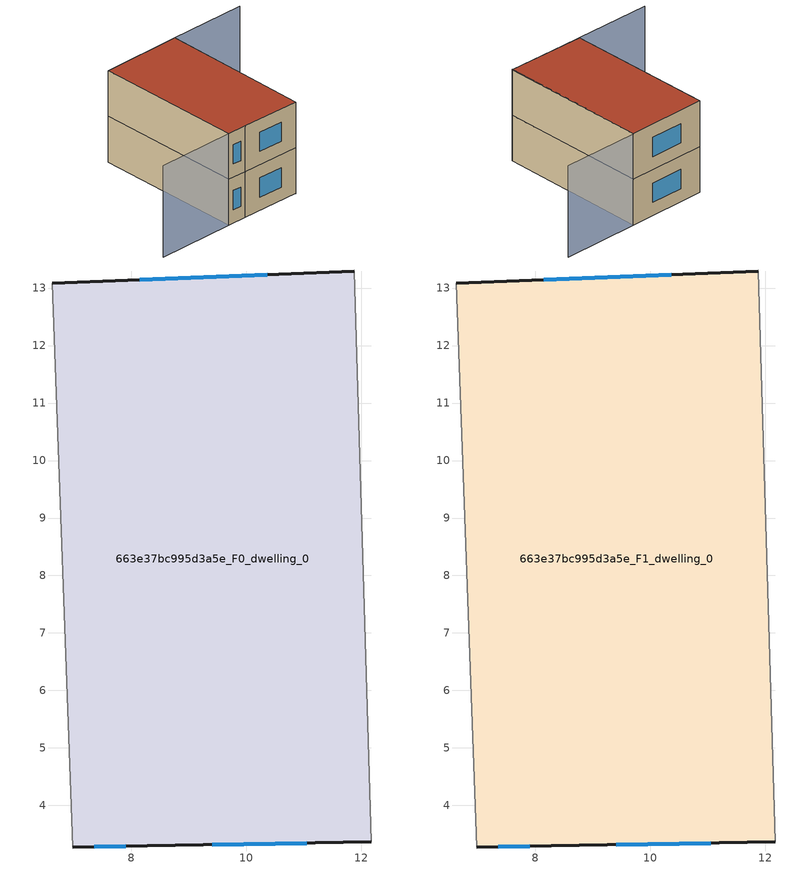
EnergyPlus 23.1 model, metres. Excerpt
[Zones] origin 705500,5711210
663e37bc995d3a5e_F0_dwelling_0
 floor ground (EU_floor_Construction): 11.89,13.3 12.18,3.37 8.28,3.3 6.98,3.28 6.63,13.08 z0
 wall outside (EU_wall_Construction): 6.98,3.28 8.28,3.3 12.18,3.37 / 11.89,13.3 6.63,13.08 z0:3
 wall adiabatic (EU_wall_Construction): 12.18,3.37 11.89,13.3 / 6.63,13.08 6.98,3.28 z0:3
 window (EU_Window_Construction): 9.41,3.32 11.05,3.35 / 7.36,3.28 7.91,3.29 / 10.37,13.24 8.15,13.15 z0.87:2.13
663e37bc995d3a5e_F1_dwelling_0
 floor to 663e37bc995d3a5e_F0_dwelling_0 (EU_floor_Construction): 11.88,13.3 12.18,3.37 8.28,3.3 6.98,3.28 6.63,13.08 z3
 wall outside (EU_wall_Construction): 6.98,3.28 8.28,3.3 12.18,3.37 / 11.89,13.3 6.63,13.08 z3:6
 wall adiabatic (EU_wall_Construction): 12.18,3.37 11.89,13.3 / 6.63,13.08 6.98,3.28 z3:6
 window (EU_Window_Construction): 9.41,3.32 11.05,3.35 / 7.36,3.28 7.91,3.29 / 10.37,13.24 8.15,13.15 z3.87:5.13
 roof outside (EU_roof_Construction): 12.18,3.37 11.89,13.3 6.63,13.08 6.98,3.28 8.28,3.3 z6
shading: 6.63,13.08 6.98,3.28 / 6.98,3.28 1.86,3.09 / 12.18,3.36 11.84,13.31 / 11.84,13.31 17.01,13.48 z0:6
[Building]
EU S2 Campaign: North Axis=0; Terrain=City; Solar Distribution=FullExterior
[Site:Location]
London: Latitude=51.5; Longitude=-0.5; Time Zone=0; Elevation=25
[SizingPeriod:WeatherFileDays]
AnnualSizingPeriod: Begin Month=1; Begin Day of Month=1; End Month=12; End Day of Month=31; Day of Week for Start Day=Monday; Use Weather File Daylight Saving Period=No; Use Weather File Rain and Snow Indicators=No
[MATERIAL]
EU_InternalMass_Material: Roughness=MediumRough; Thickness=0.1; Conductivity=1; Density=1800; Specific Heat=900; Thermal Absorptance=0.9; Solar Absorptance=0.7; Visible Absorptance=0.7
[MATERIAL:NOMASS] Roughness=MediumRough; Thermal Absorptance=0.9; Solar Absorptance=0.7; Visible Absorptance=0.7
Name | Thermal Resistance
EU_wall_NoMass | 0.724719
EU_roof_NoMass | 2.98947
EU_floor_NoMass | 2.39157
[WINDOWMATERIAL:SIMPLEGLAZINGSYSTEM]
EU_Window_SimpleGlazing: UFactor=2.63425; Solar Heat Gain Coefficient=0.76; Visible Transmittance=0.76
[CONSTRUCTION]
EU_wall_Construction: EU_wall_NoMass
EU_roof_Construction: EU_roof_NoMass
EU_floor_Construction: EU_floor_NoMass
EU_Window_Construction: EU_Window_SimpleGlazing
EU_InternalMass_Construction: EU_InternalMass_Material
[ZONE] Type=1; Multiplier=1; Ceiling Height=autocalculate; Volume=154.904; Floor Area=autocalculate; Part of Total Floor Area=Yes
663e37bc995d3a5e_F0_dwelling_0; 663e37bc995d3a5e_F1_dwelling_0
[INTERNALMASS] Construction=EU_InternalMass_Construction; Surface Area=51.6345
Name | Zone or ZoneList
663e37bc995d3a5e_F0_dwelling_0_EU_InternalMass | 663e37bc995d3a5e_F0_dwelling_0
663e37bc995d3a5e_F1_dwelling_0_EU_InternalMass | 663e37bc995d3a5e_F1_dwelling_0
[OTHEREQUIPMENT] Fuel Type=Electricity; Design Level Calculation Method=Watts/Area; Power per Zone Floor Area=1; Fraction Latent=0; Fraction Radiant=0; Fraction Lost=0; Carbon Dioxide Generation Rate=0; EndUse Subcategory=EU_Step8_InternalGains
Name | Zone or ZoneList or Space or SpaceList | Schedule
EU_Step8_InternalGain_663e37bc995d3a5e_F0_dwelling_0_f000 | 663e37bc995d3a5e_F0_dwelling_0 | EU_Step8_GainSchedule_663e37bc995d3a5e_F0_dwelling_0_f000
EU_Step8_InternalGain_663e37bc995d3a5e_F1_dwelling_0_f000 | 663e37bc995d3a5e_F1_dwelling_0 | EU_Step8_GainSchedule_663e37bc995d3a5e_F1_dwelling_0_f000
[ZONEVENTILATION:DESIGNFLOWRATE] Schedule=EU_AlwaysOn; Design Flow Rate Calculation Method=AirChanges/Hour; Air Changes per Hour=0.418135; Ventilation Type=Natural; Fan Pressure Rise=0; Fan Total Efficiency=1; Constant Term Coefficient=1; Temperature Term Coefficient=0; Velocity Term Coefficient=0; Velocity Squared Term Coefficient=0; Minimum Indoor Temperature=-100; Maximum Indoor Temperature=100; Delta Temperature=-100; Minimum Outdoor Temperature=-100; Maximum Outdoor Temperature=100; Maximum Wind Speed=40
Name | Zone or ZoneList or Space or SpaceList
EU_ConstantAir_663e37bc995d3a5e_F0_dwelling_0 | 663e37bc995d3a5e_F0_dwelling_0
EU_ConstantAir_663e37bc995d3a5e_F1_dwelling_0 | 663e37bc995d3a5e_F1_dwelling_0
[HVACTEMPLATE:THERMOSTAT] Constant Heating Setpoint=20; Constant Cooling Setpoint=50
EU_HeatOnly_663e37bc995d3a5e_F0_dwelling_0; EU_HeatOnly_663e37bc995d3a5e_F1_dwelling_0
[HVACTEMPLATE:ZONE:IDEALLOADSAIRSYSTEM] System Availability Schedule=EU_AlwaysOn; Maximum Heating Supply Air Temperature=50; Minimum Cooling Supply Air Temperature=13; Maximum Heating Supply Air Humidity Ratio=0.0156; Minimum Cooling Supply Air Humidity Ratio=0.0077; Heating Limit=NoLimit; Cooling Limit=NoLimit; Heating Availability Schedule=EU_AlwaysOn; Cooling Availability Schedule=EU_CoolingOff; Dehumidification Control Type=ConstantSensibleHeatRatio; Cooling Sensible Heat Ratio=0.7; Dehumidification Setpoint=60; Humidification Control Type=None; Humidification Setpoint=30; Outdoor Air Method=None; Outdoor Air Flow Rate per Person=0.00944; Outdoor Air Flow Rate per Zone Floor Area=0; Outdoor Air Flow Rate per Zone=0; Demand Controlled Ventilation Type=None; Outdoor Air Economizer Type=NoEconomizer; Heat Recovery Type=None; Sensible Heat Recovery Effectiveness=0.7; Latent Heat Recovery Effectiveness=0.65
Name | Template Thermostat
663e37bc995d3a5e_F0_dwelling_0 | EU_HeatOnly_663e37bc995d3a5e_F0_dwelling_0
663e37bc995d3a5e_F1_dwelling_0 | EU_HeatOnly_663e37bc995d3a5e_F1_dwelling_0
[SIZING:ZONE] Zone Cooling Design Supply Air Temperature Input Method=SupplyAirTemperature; Zone Cooling Design Supply Air Temperature=13; Zone Heating Design Supply Air Temperature Input Method=SupplyAirTemperature; Zone Heating Design Supply Air Temperature=50; Zone Cooling Design Supply Air Humidity Ratio=0.008; Zone Heating Design Supply Air Humidity Ratio=0.008; Cooling Design Air Flow Method=DesignDay; Cooling Design Air Flow Rate=0; Cooling Minimum Air Flow per Zone Floor Area=0.000762; Cooling Minimum Air Flow=0; Cooling Minimum Air Flow Fraction=0.2; Heating Design Air Flow Method=DesignDay; Heating Design Air Flow Rate=0; Heating Maximum Air Flow per Zone Floor Area=0.002032; Heating Maximum Air Flow=0.141576; Heating Maximum Air Flow Fraction=0.3; Account for Dedicated Outdoor Air System=No; Dedicated Outdoor Air System Control Strategy=NeutralSupplyAir; Dedicated Outdoor Air Low Setpoint Temperature for Design=autosize; Dedicated Outdoor Air High Setpoint Temperature for Design=autosize; Zone Load Sizing Method=Sensible Load Only No Latent Load; Zone Latent Cooling Design Supply Air Humidity Ratio Input Method=HumidityRatioDifference; Zone Cooling Design Supply Air Humidity Ratio Difference=0.005; Zone Latent Heating Design Supply Air Humidity Ratio Input Method=HumidityRatioDifference; Zone Humidification Design Supply Air Humidity Ratio Difference=0.005
663e37bc995d3a5e_F0_dwelling_0; 663e37bc995d3a5e_F1_dwelling_0
[SCHEDULE:CONSTANT]
Name | Hourly Value
EU_AlwaysOn | 1
EU_CoolingOff | 0
[SCHEDULE:FILE] Column Number=1; Rows to Skip at Top=0; Number of Hours of Data=8760; Column Separator=Comma; Interpolate to Timestep=No; Minutes per Item=60; Adjust Schedule for Daylight Savings=Yes
Name | File
EU_Step8_GainSchedule_663e37bc995d3a5e_F0_dwelling_0_f000 | ../../schedules/663e37bc995d3a5e/663e37bc995d3a5e_F0_dwelling_0_f000_gain.csv
EU_Step8_GainSchedule_663e37bc995d3a5e_F1_dwelling_0_f000 | ../../schedules/663e37bc995d3a5e/663e37bc995d3a5e_F1_dwelling_0_f000_gain.csv
